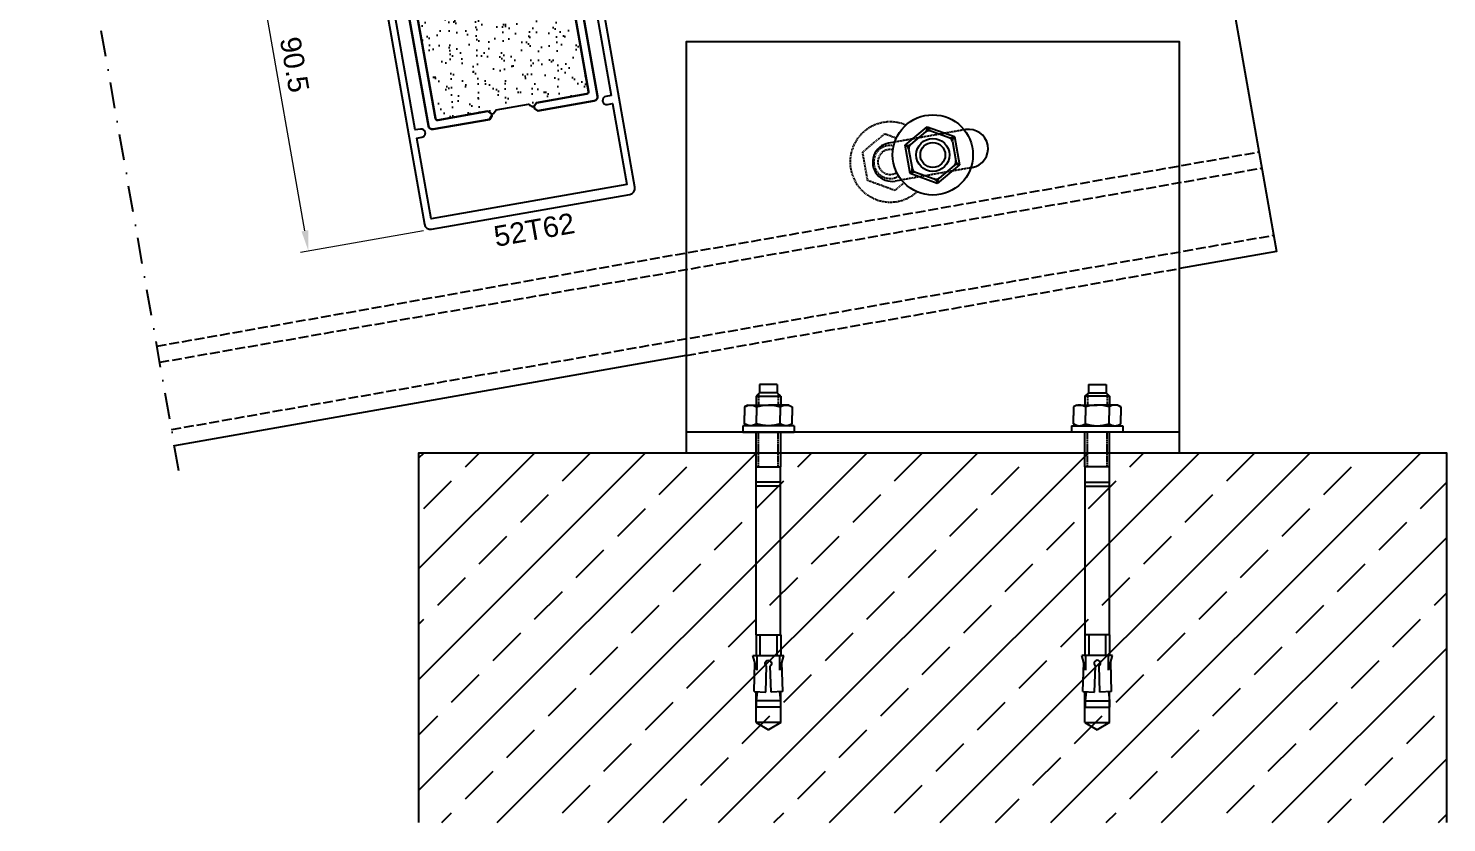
# Model space of a CAD drawing. Header units: millimetres. Extents: x 22319 to 27873, y 35287 to 39437.
# Drawn here: x 24375.3 to 24720.3, y 38315.2 to 38508.5 of the extents above; entities that cross this region are included whole.
import ezdxf
from ezdxf.enums import TextEntityAlignment as Align

# ---------------------------------------------------------------- set-up
doc = ezdxf.new("R2010")
doc.units = ezdxf.units.MM
doc.header["$LTSCALE"] = 0.5
for name, pattern in [('AM_DIN_F_W050', [6.25, 4.75, -1.5]), ('DASHDOT', [25.4, 12.7, -6.35, 0, -6.35]), ('DASHED', [0.75, 0.5, -0.25])]:
    doc.linetypes.add(name, pattern=pattern)
for name, color, linetype in [('1', 1, 'Continuous'), ('11', 1, 'DASHED'), ('PROFILE_PO', 2, 'Continuous')]:
    doc.layers.add(name, color=color, linetype=linetype)
for name, color, linetype, lineweight in [('AM_0', 7, 'Continuous', 30), ('AM_3', 6, 'AM_DIN_F_W050', 25), ('AM_4', 3, 'Continuous', 25), ('AM_5', 3, 'Continuous', 18), ('AM_6', 2, 'Continuous', 20), ('AM_7', 4, 'DASHDOT', 25), ('AM_8', 1, 'Continuous', 25)]:
    doc.layers.add(name, color=color, linetype=linetype, lineweight=lineweight)
doc.styles.add('Border', font='ARIAL.TTF')
doc.styles.get("Standard").update_dxf_attribs({"font": 'ARIAL.TTF'})
doc.dimstyles.new('SBS_DIN$0', dxfattribs={"dimscale": 2, "dimtxt": 2.5, "dimasz": 2.5, "dimexe": 1, "dimexo": 1, "dimgap": 1, "dimtad": 1, "dimrnd": 0.5, "dimdsep": 46, "dimtxsty": 'Standard', "dimcen": 0, "dimclrd": 256, "dimclre": 256, "dimclrt": 2, "dimadec": 0, "dimazin": 2, "dimtp": 0.1, "dimtm": 0.1, "dimtfac": 0.71, "dimtofl": 0, "dimtmove": 0, "dimatfit": 3, "dimfxl": 0, "dimlwd": -1, "dimlwe": -1, "dimarcsym": 0})

# ---------------------------------------------------------------- blocks, each defined once
blk = doc.blocks.new('*D472')
at = {"layer": 'AM_5'}
for p, q in [((24454.22762634554, 38548.1425817603), (24425.74587073554, 38543.12047978832)), ((24442.56240543209, 38459.2667132611), (24428.5837271299, 38538.54373737859)), ((24471.41999805391, 38459.2779523792), (24441.4610308144, 38453.99537814072))]:
    blk.add_line(p, q, dxfattribs=at)
for points in [[(24429.40440025741, 38538.68844419331), (24427.76305400239, 38538.39903056387), (24427.71548624156, 38543.46777614365)], [(24443.3830785596, 38459.41142007583), (24441.74173230458, 38459.12200644639), (24443.43064632043, 38454.34267449605)]]:
    blk.add_solid(points, dxfattribs=at)
at = {"layer": 'Defpoints', "color": 0}
for p in [(24456.19724185156, 38548.48987811564), (24427.71548624156, 38543.46777614365), (24473.38961355993, 38459.62524873453)]:
    blk.add_point(p, dxfattribs=at)
at = {"layer": 'AM_5', "color": 2, "insert": (24440.05676297096, 38499.6958220196), "char_height": 5, "attachment_point": 5, "rotation": 280.00000000000347}
blk.add_mtext('90.5', dxfattribs=at)
blk = doc.blocks.new('52T62')
at = {"color": 7, "linetype": 'Continuous', "flags": 128}
for points in [[(2.099985000000743, 16.10952364800323), (2.597553437350143, 16.39679491924471, 0.6556287290975692), (2.556027778293355, 16.76126095119253), (2.099985000000743, 16.90068722057913), (2.099985000000743, 17.9195236480009), (2.597553437350143, 18.20679491924238, 0.6556287290975841), (2.556027778293355, 18.57126095119747), (2.099985000000743, 18.7106872205768), (2.099985000000743, 19.72952364799858), (2.597553437350143, 20.01679491924733, 0.6556287290975841), (2.556027778293355, 20.38126095119515), (2.099985000000743, 20.52068722057447), (2.099985000000743, 21.53952364800352), (2.597553437350143, 21.826794919245, 0.655628729097467), (2.556027778293355, 22.19126095119282), (2.099985000000743, 22.33068722057942), (2.099985000000743, 22.5, -0.4142135623730284), (2.599985000000743, 23), (4.99998499999856, 23), (4.99998499999856, 3, 0.4142135623733615), (5.49998499999856, 2.5), (9.699984999999288, 2.5), (9.99998499999856, 2.200000000004366), (10.29998499999783, 2.5), (15.49998499999856, 2.5), (15.49998499999856, 5.600000000005821), (14.49998499999856, 5.600000000005821), (14.49998499999856, 6.5), (15.49998499999856, 6.5), (17.29998499999783, 6.5), (17.99998499999856, 5.80000000000291), (17.99998499999856, 5.5), (16.99998499999856, 5.5), (16.99998499999856, 3, 0.414213562373095), (17.49998499999856, 2.5), (23.99998499999856, 2.5, 0.414213562373095), (24.49998499999856, 3), (24.49998499999856, 5.5), (22.99998499999856, 5.5), (22.99998499999856, 5.80000000000291), (23.69998499999929, 6.5), (25.99998499999856, 6.5), (25.99998499999856, -82.5, -0.414213562373095), (24.49998499999856, -84), (-1.500000144005753e-05, -84), (-24.50001500000144, -84, -0.4142135623730728), (-26.00001500000144, -82.5), (-26.00001500000144, 6.5), (-23.70001500000217, 6.5), (-23.00001500000144, 5.80000000000291), (-23.00001500000144, 5.5), (-24.50001500000144, 5.5), (-24.50001500000144, 3, 0.414213562373095), (-24.00001500000144, 2.5), (-17.50001500000144, 2.5, 0.4142135623732282), (-17.00001500000144, 3), (-17.00001500000144, 5.5), (-18.00001500000144, 5.5), (-18.00001500000144, 5.80000000000291), (-17.30001500000071, 6.5), (-15.50001500000144, 6.5), (-14.50001500000144, 6.5), (-14.50001500000144, 5.600000000005821), (-15.50001500000144, 5.600000000005821), (-15.50001500000144, 2.5), (-10.30001500000071, 2.5), (-10.00001500000144, 2.200000000004366), (-9.700015000002168, 2.5), (-5.50001500000144, 2.5, 0.4142135623733614), (-5.00001500000144, 3), (-5.00001500000144, 23), (-3.600014999999985, 23), (-2.100014999999985, 22.13397459621774), (-2.100014999999985, 21.33068722057942), (-2.556057778292598, 21.19126095119282, 0.6556287290967124), (-2.597583437349385, 20.826794919245), (-2.100014999999985, 20.53952364800352), (-2.100014999999985, 19.52068722057447), (-2.556057778292598, 19.38126095119515, 0.6556287290968543), (-2.597583437349385, 19.01679491924733), (-2.100014999999985, 18.72952364799858), (-2.100014999999985, 17.7106872205768), (-2.556057778292598, 17.57126095119747, 0.6556287290968543), (-2.597583437349385, 17.20679491924238), (-2.100014999999985, 16.9195236480009), (-2.100014999999985, 15.90068722057913), (-2.556057778292598, 15.76126095119253, 0.6556287290968413), (-2.597583437349385, 15.39679491924471), (-2.100014999999985, 15.10952364800323), (-2.100014999999985, 14.09068722057418), (-2.556057778292598, 13.95126095119485, 0.6556287290967703), (-2.597583437349385, 13.58679491924704), (-2.100014999999985, 13.29952364799829), (-2.100014999999985, 12.28068722057651), (-2.556057778292598, 12.14126095119718, 0.6556287290968543), (-2.597583437349385, 11.77679491924209), (-2.100014999999985, 11.48952364800061), (-2.100014999999985, 10.47068722057884), (-2.556057778292598, 10.33126095119223, 0.6556287290967124), (-2.597583437349385, 9.966794919244421), (-2.100014999999985, 9.679523648002942), (-2.100014999999985, 8.660687220573891), (-2.556057778292598, 8.521260951194563, 0.6556287290968543), (-2.597583437349385, 8.15679491924675), (-2.100014999999985, 7.869523647997994), (-2.100014999999985, 6.850687220576219), (-2.556057778292598, 6.711260951196891, 0.6556287290968065), (-2.597583437349385, 6.346794919249078), (-2.100014999999985, 6.059523648000322), (-2.100014999999985, 5.040687220578548), (-2.556057778292598, 4.90126095119922, 0.6556287290966915), (-2.597583437349385, 4.53679491924413), (-2.100014999999985, 4.249523648002651), (-2.100014999999985, 3.264337491957122), (-1.500000144005753e-05, 2.5), (2.099985000000743, 3.317646630566742), (2.099985000000743, 5.249523648002651), (2.597553437350143, 5.53679491924413, 0.6556287290975459), (2.556027778293355, 5.901260951191944), (2.099985000000743, 6.040687220578548), (2.099985000000743, 7.059523648000322), (2.597553437350143, 7.346794919241802, 0.6556287290975841), (2.556027778293355, 7.711260951196891), (2.099985000000743, 7.850687220576219), (2.099985000000743, 8.869523647997994), (2.597553437350143, 9.15679491924675, 0.6556287290975841), (2.556027778293355, 9.521260951194563), (2.099985000000743, 9.660687220573891), (2.099985000000743, 10.67952364800294), (2.597553437350143, 10.96679491924442, 0.655628729097467), (2.556027778293355, 11.33126095119223), (2.099985000000743, 11.47068722057884), (2.099985000000743, 12.48952364800061), (2.597553437350143, 12.77679491924937, 0.6556287290975841), (2.556027778293355, 13.14126095119718), (2.099985000000743, 13.28068722057651), (2.099985000000743, 14.29952364800556), (2.597553437350143, 14.58679491924704, 0.6556287290975226), (2.556027778293355, 14.95126095119485), (2.099985000000743, 15.09068722057418)], [(-24.20001499999853, -59.5), (-22.90001499999926, -59.5, -0.414213562373095), (-21.90001499999926, -60.5, -0.414213562373095), (-22.90001499999926, -61.5), (-24.20001499999853, -61.5), (-24.20001499999853, -81.5), (24.19998499999929, -81.5), (24.19998499999929, -61.5), (22.89998500000002, -61.5, -0.414213562373095), (21.89998500000002, -60.5, -0.414213562373095), (22.89998500000002, -59.5), (24.19998499999929, -59.5), (24.19998499999929, 0.5), (-24.20001499999853, 0.5)]]:
    blk.add_lwpolyline(points, format="xyb", close=True, dxfattribs=at)
blk = doc.blocks.new('INS 2')
at = {"layer": 'AM_8'}
h = blk.add_hatch(dxfattribs=at)
h.set_pattern_fill('AR-SAND', color=1, scale=0.1, angle=90, style=0)
h.set_pattern_definition([(127.5, (-1167.893984370588, 1836.543305400111), (-4.894132373293424, -0.1600031295984043), [0, -3.860800000000001, 0, -4.318000000000001, 0, -4.1275]), (97.49999999999996, (-1167.893984370588, 1836.543305400111), (-7.168251005683543, 4.495232831380027), [0, -2.0828, 0, -3.4798, 0, -1.3335]), (57.49999999999999, (-1167.893984370588, 1833.419105400113), (-0.01437184678545643, 7.90992370241458), [0, -1.27, 0, -4.572, 0, -5.969]), (47.5, (-1167.893984370588, 1833.419105400113), (-2.229293232572162, 7.635564524722972), [0, -0.635, 0, -2.9972, 0, -3.429])])
h.paths.add_polyline_path([(18.90001199999824, 57.49996900000042, 0.4142135623730951), (18.40001199999824, 57.99996900000042), (6.000011999996781, 57.99996900000042), (5.250011999996786, 58.74996900000042), (4.750011999996786, 58.74996900000042), (4.000011999996786, 57.99996900000042), (-3.999988000003214, 57.99996900000042), (-4.750012000000424, 58.74996900000042), (-5.249988000003214, 58.74996900000042), (-5.999988000003218, 57.99996900000042), (-18.39998799999739, 57.99996900000042, 0.4142135623730951), (-18.89998799999739, 57.49996900000042), (-18.89998799999739, 21.89996900000187, -0.4142135623730951), (-19.39998799999739, 21.39996900000187), (-20.89998799999739, 21.39996900000187, 0.4142135623730951), (-21.39998799999739, 20.89996900000187), (-21.39998800000103, 2.5, 0.4142135623730951), (-20.89998800000103, 2), (20.90001199999824, 2, 0.4142135623730951), (21.40001199999824, 2.5), (21.40001199999824, 20.89996900000187, 0.4142135623730951), (20.90001199999824, 21.39996900000187), (19.40001199999824, 21.39996900000187, -0.4142135623730951), (18.90001199999824, 21.89996900000187)])
at = {"layer": 'AM_0'}
blk.add_lwpolyline([(22.90001199999824, 23.39996900000187), (21.40001199999824, 23.39996900000187, -0.414213562373095), (20.90001199999824, 23.89996900000187), (20.90001199999824, 58.99996900000042, 0.414213562373095), (19.90001199999824, 59.99996900000042), (6.000011999996786, 59.99996900000042), (5.250011999996786, 59.24996900000042), (5.250011999996786, 58.74996900000042), (6.000011999996786, 57.99996900000042), (18.40001199999824, 57.99996900000042, -0.414213562373095), (18.90001199999824, 57.49996900000042), (18.90001199999824, 21.89996900000187, 0.414213562373095), (19.40001199999824, 21.39996900000187), (20.90001199999824, 21.39996900000187, -0.414213562373095), (21.40001199999824, 20.89996900000187), (21.40001199999824, 2.5, -0.414213562373095), (20.90001199999824, 2), (-20.89998800000103, 2, -0.414213562373095), (-21.39998800000103, 2.5), (-21.39998799999739, 20.89996900000187, -0.414213562373095), (-20.89998799999739, 21.39996900000187), (-19.39998799999739, 21.39996900000187, 0.414213562373095), (-18.89998799999739, 21.89996900000187), (-18.89998799999739, 57.49996900000042, -0.414213562373095), (-18.39998799999739, 57.99996900000042), (-5.999988000003214, 57.99996900000042), (-5.249988000003214, 58.74996900000042), (-5.249988000003214, 59.24996900000042), (-5.999988000003214, 59.99996900000042), (-19.89998799999739, 59.99996900000042, 0.414213562373095), (-20.89998799999739, 58.99996900000042), (-20.89998799999739, 23.89996900000187, -0.414213562373095), (-21.39998799999739, 23.39996900000187), (-22.89998799999739, 23.39996900000187, 0.414213562373095), (-23.39998799999739, 22.89996900000187), (-23.39998800000103, 1, 0.4142135623734946), (-22.39998799999739, 0), (-10.5, 0), (-10, 0.5), (-9.5, 0), (9.5, 0), (10, 0.5), (10.5, 0), (22.40001199999824, 0, 0.4142135623729619), (23.40001199999824, 1), (23.40001199999824, 22.89996900000187, 0.414213562373095)], format="xyb", close=True, dxfattribs=at)
at = {"layer": 'AM_4'}
blk.add_lwpolyline([(-5.250012000000424, 58.74996900000042), (-4.750012000000424, 58.74996900000042), (-3.999988000003214, 57.99996900000042), (4.000011999996786, 57.99996900000042), (4.750011999996786, 58.74996900000042), (5.250011999996786, 58.74996900000042)], dxfattribs=at)
blk = doc.blocks.new('Kotwa')
at = {"layer": '1'}
for p, q in [((-6.599999904632568, 5), (-6.152553558349609, 5.775000095367432)), ((-6.599999904632568, 5), (-6.599999904632568, 0)), ((-6.152553558349609, 5.775000095367432), (-4.099999904632568, 5.775000095367432)), ((-2.047446489334106, 5.775000095367432), (-4.099999904632568, 5.775000095367432)), ((-1.600000023841858, 5), (-2.047446489334106, 5.775000095367432)), ((-1.600000023841858, -6.25), (-1.600000023841858, 6.25)), ((-1.600000023841858, 6.25), (0, 6.25)), ((0, 6.25), (0, -6.25)), ((54.33707046508789, 3.75), (54.33707046508789, -3.75)), ((57.93707275390625, 2.75), (54.33707046508789, 3.75)), ((63.13032531738281, 3.493660449981689), (56.06529235839844, 3.269938945770264)), ((63.13032531738281, 3.493660449981689), (63.22052764892578, 0.6450883746147156)), ((-11.60000038146973, -2.150000095367432), (-11.60000038146973, 2.150000095367432)), ((-11.60000038146973, 2.150000095367432), (-9.600000381469727, 2.150000095367432)), ((-9.600000381469727, 2.150000095367432), (-8.75, 3)), ((-9.600000381469727, -2.150000095367432), (-9.600000381469727, 2.150000095367432)), ((-8.75, 3), (-8.75, -3)), ((-8.75, 3), (-6.599999904632568, 3)), ((-6.599999904632568, -5), (-6.599999904632568, 0)), ((-6.152553558349609, 2.887500047683716), (-4.099999904632568, 2.887500047683716)), ((-2.047446489334106, 2.887500047683716), (-4.099999904632568, 2.887500047683716)), ((8.399999618530273, 3), (0, 3)), ((8.399999618530273, 3), (8.399999618530273, -3)), ((49.33707046508789, 2.950000047683716), (8.399999618530273, 2.950000047683716)), ((12.13032627105713, -2.950000047683716), (12.13032627105713, 2.950000047683716)), ((13.13032627105713, -2.950000047683716), (13.13032627105713, 2.950000047683716)), ((49.33707046508789, 3), (54.33707046508789, 3)), ((49.33707046508789, 2.950000047683716), (49.33707046508789, -2.950000047683716)), ((49.33707046508789, 2.049999952316284), (54.33707046508789, 2.049999952316284)), ((57.93707275390625, 2.75), (54.33707046508789, 2.75)), ((63.22052764892578, 0.6450883746147156), (56.85814666748047, 0.4436170160770416)), ((70.66794967651367, 3), (63.14595794677734, 3)), ((63.15501403808594, 2.71404242515564), (65.4000015258789, 2.950000047683716)), ((65.4000015258789, -2.950000047683716), (65.4000015258789, 2.950000047683716)), ((65.4000015258789, 2.950000047683716), (66.9000015258789, 2.950000047683716)), ((66.9000015258789, -2.950000047683716), (66.9000015258789, 2.950000047683716)), ((70.66794967651367, 3), (72.4000015258789, 0)), ((70.66794967651367, -3), (70.66794967651367, 3)), ((70.66794967651367, -3), (72.4000015258789, 0)), ((-11.60000038146973, -2.150000095367432), (-9.600000381469727, -2.150000095367432)), ((-8.75, -3), (-9.600000381469727, -2.150000095367432)), ((-8.75, -3), (-6.599999904632568, -3)), ((-6.152553558349609, -2.887500047683716), (-4.099999904632568, -2.887500047683716)), ((-2.047446489334106, -2.887500047683716), (-4.099999904632568, -2.887500047683716)), ((8.399999618530273, -3), (0, -3)), ((49.33707046508789, -2.950000047683716), (8.399999618530273, -2.950000047683716)), ((49.33707046508789, -2.049999952316284), (54.33707046508789, -2.049999952316284)), ((49.33707046508789, -3), (54.33707046508789, -3)), ((57.93707275390625, -2.75), (54.33707046508789, -3.75)), ((57.93707275390625, -2.75), (54.33707046508789, -2.75)), ((63.13032531738281, -3.493660449981689), (56.06529235839844, -3.269938945770264)), ((63.22052764892578, -0.6450883746147156), (56.85814666748047, -0.4436170160770416)), ((63.13032531738281, -3.493660449981689), (63.22052764892578, -0.6450883746147156)), ((70.66794967651367, -3), (63.14595794677734, -3)), ((63.15501403808594, -2.71404242515564), (65.4000015258789, -2.950000047683716)), ((65.4000015258789, -2.950000047683716), (66.9000015258789, -2.950000047683716)), ((-6.599999904632568, -5), (-6.152553558349609, -5.775000095367432)), ((-6.152553558349609, -5.775000095367432), (-4.099999904632568, -5.775000095367432)), ((-2.047446489334106, -5.775000095367432), (-4.099999904632568, -5.775000095367432)), ((-1.600000023841858, -5), (-2.047446489334106, -5.775000095367432)), ((-1.600000023841858, -6.25), (0, -6.25))]:
    blk.add_line(p, q, dxfattribs=at)
for centre, radius, start, end in [((-4.047043800354004, 4.331250190734863), 2.552956104278564, 145.5615305066353, 214.4384594754524), ((-4.152956008911133, 4.331250190734863), 2.552956104278564, 325.5615254976715, 34.43846448441261), ((2.940654993057251, -5.866240826435387e-10), 9.540655136108398, 162.3830313851134, 197.6169603045179), ((-11.14065456390381, 0), 9.540655136108398, 342.3830246686122, 17.61696531347008), ((56.23669815063477, 0.02373762242496014), 0.75, 91.81372690886221, 181.8137330558004), ((56.23669815063477, 0.02373762242496014), 0.75, 34.04467675799712, 91.81372690886221), ((-4.047043800354004, -4.331250190734863), 2.552956104278564, 145.5615305066353, 214.4384594754524), ((-4.152956008911133, -4.331250190734863), 2.552956104278564, 325.5615254976715, 34.43846448441261), ((56.23669815063477, -0.02373762242496014), 0.75, 178.1862763496323, 268.1862835637946), ((56.23669815063477, -0.02373762242496014), 0.75, 268.1862835637946, 325.9553268844609)]:
    blk.add_arc(centre, radius, start, end, dxfattribs=at)
at = {"layer": '11', "ltscale": 0.3}
for p, q in [((-9.36299991607666, 2.38700008392334), (-6.599999904632568, 2.38700008392334)), ((8.399999618530273, 2.38700008392334), (0, 2.38700008392334)), ((-9.36299991607666, -2.38700008392334), (-6.599999904632568, -2.38700008392334)), ((8.399999618530273, -2.38700008392334), (0, -2.38700008392334))]:
    blk.add_line(p, q, dxfattribs=at)

msp = doc.modelspace()

# ---------------------------------------------------------------- hatches: boundary and pattern name
at = {"layer": 'AM_8'}
h = msp.add_hatch(dxfattribs=at)
h.set_pattern_fill('ANSI33', color=256, scale=2.999999999999999, angle=-3.180554681463517e-15, style=0)
h.set_pattern_definition([(45, (-324.0964662199131, 516.3333738395304), (-13.47038418160372, 13.47038418160373), []), (45, (-310.6260762199117, 516.3333738395304), (-13.47038418160372, 13.47038418160373), [9.52499999999998, -4.76249999999999])])
h.paths.add_polyline_path([(24470.32819156234, 38315.21381209634), (24720.32819156234, 38315.21381209633), (24720.32819156234, 38405.22963181399), (24470.32819156234, 38405.22963181399)])

# ---------------------------------------------------------------- linework, layer by layer
msp.add_lwpolyline([(24470.32819156234, 38315.21381209634), (24470.32819156234, 38405.22963181399), (24720.32819156234, 38405.22963181399), (24720.32819156234, 38315.21381209633)])
at = {"layer": '1'}
for p, q in [((24588.62231971574, 38480.10083393173), (24593.98815154795, 38484.60330210831)), ((24589.95389781495, 38480.28550356002), (24593.59449017686, 38483.34032371947)), ((24593.98815154795, 38484.60330210831), (24600.57031928479, 38482.20758951744)), ((24594.81887705304, 38483.5562162524), (24599.28472509615, 38481.93078086188)), ((24600.57031928479, 38482.20758951744), (24601.78665518931, 38475.30940874997)), ((24603.27152248325, 38483.88531813374), (24602.95746331792, 38483.82994102936)), ((24586.07167056162, 38480.85252017577), (24584.56380224089, 38480.58664230747)), ((24589.83865562026, 38473.20265316427), (24588.62231971574, 38480.10083393173)), ((24590.353928476, 38474.43695160468), (24589.52867279488, 38479.11720715469)), ((24600.08388695226, 38480.97837698951), (24600.90914263339, 38476.2981214395)), ((24601.78665518931, 38475.30940874997), (24596.4208233571, 38470.8069405734)), ((24600.48391761331, 38475.12982503422), (24596.84332525139, 38472.07500487473)), ((24604.89877172838, 38474.65672907387), (24604.58471256305, 38474.6013519695)), ((24587.69891980675, 38471.6239311159), (24586.19105148601, 38471.3580532476)), ((24596.4208233571, 38470.8069405734), (24589.83865562026, 38473.20265316427)), ((24595.61893837522, 38471.85911234179), (24591.1530903321, 38473.48454773233))]:
    msp.add_line(p, q, dxfattribs=at)
for radius in [9.769977329681145, 4.023763895240831, 3.033465459597232]:
    msp.add_circle((24595.32819156233, 38477.72693607262), radius, dxfattribs=at)
for centre, radius, start, end in [((24592.40934716051, 38484.42090803618), 1.589305159919447, 317.7124081025788, 6.589978818047082), ((24594.39365203296, 38482.38791984711), 1.243275033260903, 70.00000416830167, 130.0000041681069), ((24595.53412477355, 38484.97189087246), 1.589305159919447, 193.4100295176857, 242.2876002336532), ((24599.62295919111, 38483.48367718851), 1.589305159919447, 257.7124081025389, 306.5899788184615), ((24598.85950007608, 38480.76248445659), 1.243275033260903, 10.00000416799192, 70.00000416830167), ((24601.66251313089, 38481.05303181257), 1.589305159919447, 133.4100295175401, 182.2876002332763), ((24604.08514710581, 38479.27102360381), 4.685477460773955, 280.0000000000035, 100.0000000000035), ((24585.37742686345, 38475.97234777753), 4.685477460773955, 100.0000000000035, 280.0000000000035), ((24589.07609909523, 38481.62398040075), 1.589305159919447, 253.4100295179254, 302.2876002334219), ((24587.99087542197, 38478.64235218854), 1.589305159919447, 17.71240810259034, 66.58997881831658), ((24590.75305967105, 38479.33309968762), 1.243275033260903, 130.0000041682346, 190.0000041679919), ((24599.68475575721, 38476.08222890656), 1.243275033260903, 310.0000041682346, 10.00000416799192), ((24601.3328758098, 38473.78626228094), 1.589305159919447, 73.41002951792537, 122.2876002334219), ((24602.41809948306, 38476.76789049316), 1.589305159919447, 197.7124081025904, 246.5899788183166), ((24588.74646177415, 38474.35721086914), 1.589305159919447, 313.4100295175401, 2.287600233276332), ((24590.78601571394, 38471.92656549319), 1.589305159919447, 77.71240810253883, 126.5899788184615), ((24591.57831535219, 38474.65284413761), 1.243275033260903, 190.0000041679919, 250.0000041683017), ((24596.04416339531, 38473.0274087471), 1.243275033260903, 250.0000041683017, 310.0000041681069), ((24594.91781007445, 38470.55639007677), 1.589305159919447, 13.41002951768572, 62.28760023365319), ((24598.04258768749, 38471.10737291305), 1.589305159919447, 137.7124081025788, 186.5899788180471)]:
    msp.add_arc(centre, radius, start, end, dxfattribs=at)
at = {"layer": '11'}
for p, q in [((24578.265499174, 38478.39056374879), (24583.6313310062, 38482.89303192536)), ((24583.6313310062, 38482.89303192536), (24586.47463352716, 38481.85815467496)), ((24602.95746331792, 38483.82994102936), (24586.07167056162, 38480.85252017577)), ((24579.48183507851, 38471.49238298131), (24578.265499174, 38478.39056374879)), ((24604.58471256305, 38474.6013519695), (24587.69891980675, 38471.6239311159)), ((24586.06400281535, 38469.09667039045), (24579.48183507851, 38471.49238298131)), ((24588.2826946503, 38470.95837416592), (24586.06400281535, 38469.09667039045))]:
    msp.add_line(p, q, dxfattribs=at)
for radius, start, end in [(9.769977329681145, 66.8829000049365, 311.8708933421004), (4.023763895240831, 77.9012606089851, 300.8525327385186), (3.033465459597232, 77.29792757949294, 301.4558657678616)]:
    msp.add_arc((24584.97137102059, 38476.01666588968), radius, start, end, dxfattribs=at)
at = {"layer": 'AM_3'}
for p, q in [((24406.55730292173, 38431.18791275096), (24674.6761763614, 38478.46450417558)), ((24407.25189563239, 38427.24868173892), (24675.37076907207, 38474.52527316353)), ((24410.13445538167, 38410.90087303891), (24678.25332882134, 38458.17746446352)), ((24535.32612181266, 38428.91383514305), (24655.33026131201, 38450.0738027335))]:
    msp.add_line(p, q, dxfattribs=at)
at = {"layer": 'AM_4'}
msp.add_line((24655.33026131201, 38410.229631814), (24535.32612181266, 38410.229631814), dxfattribs=at)
msp.add_lwpolyline([(24655.33026131201, 38405.22963181399), (24655.33026131201, 38505.22728377846), (24535.32612181266, 38505.22728377845), (24535.32612181266, 38405.22963181401)], close=True, dxfattribs=at)
at = {"layer": 'AM_7'}
msp.add_line((24411.90701089509, 38400.84821118134), (24375.29680282667, 38608.47501861222), dxfattribs=at)
at = {"layer": 'PROFILE_PO'}
msp.add_line((24535.32612181266, 38428.91383514305), (24410.82904809233, 38406.96164202691), dxfattribs=at)
msp.add_lwpolyline([(24655.47069525952, 38587.38419998564), (24678.94299749324, 38454.23736521059), (24655.33026131201, 38450.0738027335)], dxfattribs=at)

# ---------------------------------------------------------------- block references
at = {"xscale": -1}
for name, p, rotation in [('52T62', (24482.9309418126, 38546.60347773568), 10.00000000000516), ('Kotwa', (24555.32819156233, 38410.22963181399), 90)]:
    msp.add_blockref(name, p, dxfattribs=dict(at, rotation=rotation))
at = {"linetype": 'Continuous', "xscale": -1, "rotation": 190.000000000005}
msp.add_blockref('INS 2', (24482.94831496788, 38546.50496695229), dxfattribs=at)
at = {"rotation": 270}
msp.add_blockref('Kotwa', (24635.32819156233, 38410.22963181399), dxfattribs=at)

# ---------------------------------------------------------------- texts
at = {"layer": 'AM_6', "style": 'Border'}
msp.add_text('52T62', height=4.999999999999996, rotation=10.00000000000389, dxfattribs=at).set_placement((24498.36396415875, 38459.53046312392), align=Align.MIDDLE_CENTER)

# ---------------------------------------------------------------- dimensions: what is measured, and where the dimension line sits
at = {"layer": 'AM_5'}
dim = msp.add_linear_dim(base=(24427.71548624156, 38543.46777614365), p1=(24473.38961355993, 38459.62524873453), p2=(24456.19724185157, 38548.48987811564), angle=280.0000000000035, dimstyle='SBS_DIN$0', dxfattribs=at)
dim.commit()
dim.dimension.update_dxf_attribs({"geometry": '*D472', "text_midpoint": (24440.05676297096, 38499.6958220196)})

doc.saveas('drawing.dxf')
